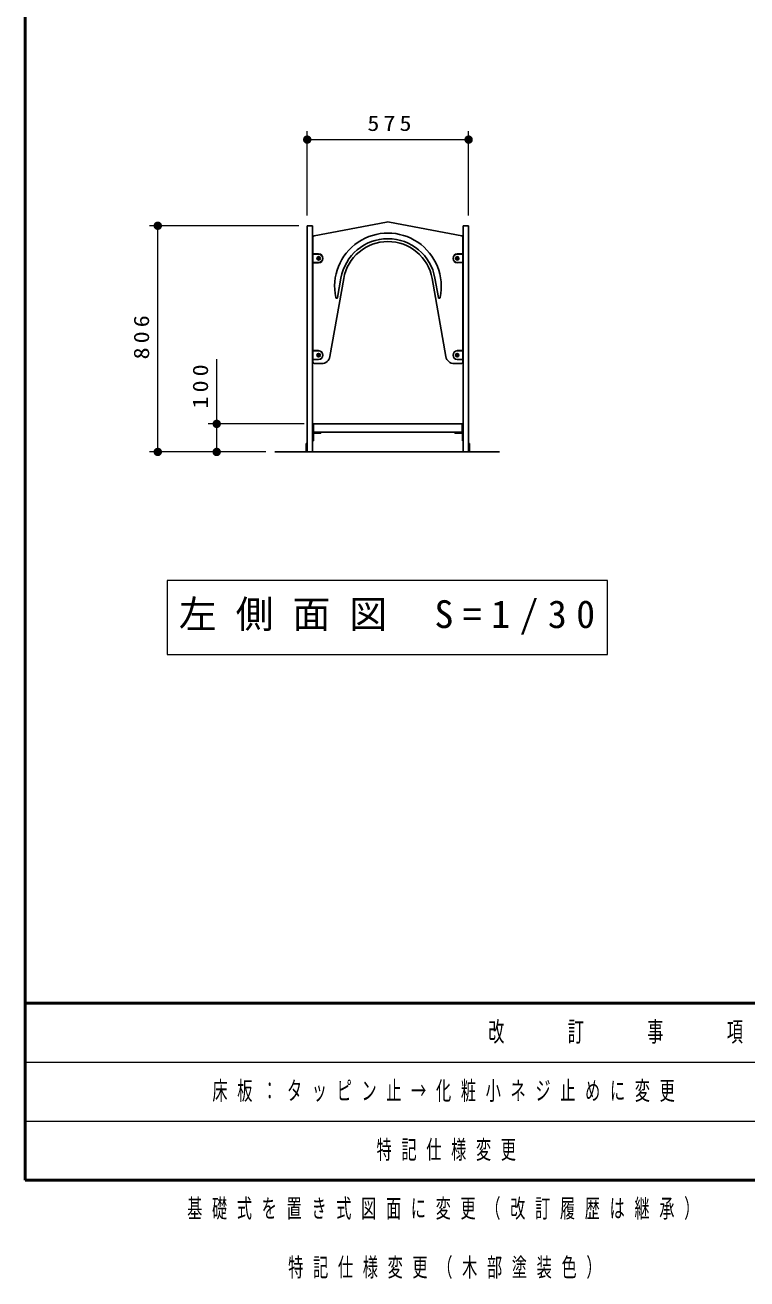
# Model space of a CAD drawing. Units: millimetres on the paper, scale 1:30. Extents: x -385 to 0, y -12 to 267.
# Drawn here: x -385 to -299.3, y -11.7 to 137.2 of the extents above; entities that cross this region are included whole.
import ezdxf

# ---------------------------------------------------------------- set-up
doc = ezdxf.new("R2010")
doc.units = ezdxf.units.MM
doc.layers.add('1_30', color=2, linetype='Continuous', lineweight=13)
doc.layers.add('LY_3', color=7, linetype='Continuous', lineweight=13)
doc.layers.add('LY_4', color=7, linetype='Continuous')
doc.styles.add('ＭＳ ゴシック', font='')
doc.styles.get('ＭＳ ゴシック').set_extended_font_data('MS Gothic')

# ---------------------------------------------------------------- blocks, each defined once
blk = doc.blocks.new('filled_dot')
at = {"color": 0, "linetype": 'Continuous', "lineweight": -2, "const_width": 1.25}
blk.add_lwpolyline([(-0.625, 0, 1), (0.625, 0, 1)], format="xyb", close=True, dxfattribs=at)

msp = doc.modelspace()

# ---------------------------------------------------------------- linework, layer by layer
at = {"layer": '1_30', "color": 7}
for p, q in [((-351.489, 114.609), (-351.489, 124.609)), ((-332.322, 114.609), (-332.322, 124.609)), ((-351.489, 123.609), (-332.322, 123.609)), ((-352.489, 113.373), (-370.239, 113.373)), ((-369.239, 86.503), (-369.239, 113.373)), ((-362.239, 86.503), (-362.239, 97.524)), ((-351.856, 89.836), (-363.239, 89.836)), ((-356.419, 86.503), (-370.239, 86.503)), ((-356.419, 86.503), (-363.239, 86.503)), ((-368.139, 71.231), (-368.139, 62.431)), ((-315.839, 71.231), (-368.139, 71.231)), ((-315.839, 62.431), (-315.839, 71.231)), ((-368.139, 62.431), (-315.839, 62.431))]:
    msp.add_line(p, q, dxfattribs=at)
at = {"layer": '1_30', "color": 1, "lineweight": 25}
for p, q in [((-351.489, 113.373), (-351.489, 86.503)), ((-351.489, 113.373), (-350.856, 113.373)), ((-350.856, 113.373), (-350.856, 86.503)), ((-332.956, 113.373), (-332.956, 86.503)), ((-332.956, 113.373), (-332.322, 113.373)), ((-332.322, 113.373), (-332.322, 86.503)), ((-351.489, 86.503), (-350.856, 86.503)), ((-332.956, 86.503), (-332.322, 86.503))]:
    msp.add_line(p, q, dxfattribs=at)
at = {"layer": '1_30', "lineweight": 25}
for p, q in [((-350.67, 112.195), (-342.092, 113.819)), ((-333.141, 112.195), (-341.72, 113.819)), ((-350.806, 112.031), (-350.806, 97.169)), ((-333.006, 112.031), (-333.006, 97.169)), ((-350.856, 110.003), (-350.139, 110.003)), ((-350.856, 109.003), (-350.139, 109.003)), ((-350.772, 110.036), (-350.139, 110.036)), ((-350.772, 108.969), (-350.139, 108.969)), ((-332.956, 110.003), (-333.672, 110.003)), ((-332.956, 109.003), (-333.672, 109.003)), ((-347.158, 107.096), (-348.792, 97.829)), ((-347.486, 107.153), (-347.894, 104.84)), ((-336.653, 107.096), (-335.02, 97.829)), ((-336.325, 107.153), (-335.917, 104.84)), ((-350.856, 98.503), (-350.139, 98.503)), ((-350.772, 98.536), (-350.139, 98.536)), ((-332.956, 98.503), (-333.672, 98.503)), ((-350.856, 97.503), (-350.139, 97.503)), ((-350.772, 97.469), (-350.139, 97.469)), ((-350.639, 97.003), (-349.777, 97.003)), ((-333.172, 97.003), (-334.035, 97.003)), ((-332.956, 97.503), (-333.672, 97.503)), ((-333.039, 97.469), (-333.672, 97.469)), ((-350.749, 88.636), (-350.749, 87.836)), ((-350.656, 88.729), (-349.856, 88.729)), ((-349.856, 88.836), (-349.856, 88.729)), ((-333.956, 88.836), (-333.956, 88.729)), ((-333.156, 88.729), (-333.956, 88.729)), ((-333.062, 88.636), (-333.062, 87.836)), ((-351.596, 87.503), (-351.596, 86.503)), ((-351.596, 87.503), (-351.489, 87.503)), ((-350.856, 87.836), (-350.749, 87.836)), ((-332.956, 87.836), (-333.062, 87.836)), ((-332.216, 87.503), (-332.322, 87.503)), ((-332.216, 87.503), (-332.216, 86.503))]:
    msp.add_line(p, q, dxfattribs=at)
at = {"layer": '1_30', "color": 4}
for p, q in [((-350.139, 109.58), (-350.206, 109.541)), ((-350.206, 109.541), (-350.206, 109.464)), ((-350.206, 109.464), (-350.139, 109.426)), ((-350.072, 109.541), (-350.139, 109.58)), ((-350.139, 109.426), (-350.072, 109.464)), ((-350.072, 109.464), (-350.072, 109.541)), ((-333.739, 109.541), (-333.672, 109.58)), ((-333.739, 109.464), (-333.739, 109.541)), ((-333.672, 109.426), (-333.739, 109.464)), ((-333.672, 109.58), (-333.606, 109.541)), ((-333.606, 109.464), (-333.672, 109.426)), ((-333.606, 109.541), (-333.606, 109.464)), ((-350.139, 98.08), (-350.206, 98.041)), ((-350.206, 98.041), (-350.206, 97.964)), ((-350.206, 97.964), (-350.139, 97.926)), ((-350.072, 98.041), (-350.139, 98.08)), ((-350.139, 97.926), (-350.072, 97.964)), ((-350.072, 97.964), (-350.072, 98.041)), ((-333.739, 98.041), (-333.672, 98.08)), ((-333.739, 97.964), (-333.739, 98.041)), ((-333.672, 97.926), (-333.739, 97.964)), ((-333.672, 98.08), (-333.606, 98.041)), ((-333.606, 97.964), (-333.672, 97.926)), ((-333.606, 98.041), (-333.606, 97.964))]:
    msp.add_line(p, q, dxfattribs=at)
at = {"layer": '1_30'}
for p, q in [((-333.039, 110.036), (-333.672, 110.036)), ((-333.039, 108.969), (-333.672, 108.969)), ((-333.039, 98.536), (-333.672, 98.536))]:
    msp.add_line(p, q, dxfattribs=at)
at = {"layer": '1_30', "color": 40, "lineweight": 25}
for p, q in [((-350.739, 89.836), (-333.072, 89.836)), ((-350.739, 88.836), (-333.072, 88.836))]:
    msp.add_line(p, q, dxfattribs=at)
at = {"layer": '1_30', "color": 7, "lineweight": 25}
for p, q in [((-350.739, 88.836), (-350.739, 89.836)), ((-333.072, 88.836), (-333.072, 89.836)), ((-355.332, 86.503), (-328.647, 86.503)), ((-351.596, 87.503), (-351.489, 87.503)), ((-332.216, 87.503), (-332.322, 87.503))]:
    msp.add_line(p, q, dxfattribs=at)
at = {"layer": '1_30', "color": 4, "lineweight": 25}
for p, q in [((-351.596, 87.503), (-351.596, 86.503)), ((-332.216, 87.503), (-332.216, 86.503))]:
    msp.add_line(p, q, dxfattribs=at)
at = {"layer": '1_30', "color": 7, "lineweight": 25}
for centre in [(-350.139, 109.503), (-333.672, 109.503), (-350.139, 98.003), (-333.672, 98.003)]:
    msp.add_circle(centre, 0.208, dxfattribs=at)
at = {"layer": '1_30', "color": 3, "lineweight": 25}
for centre in [(-350.139, 109.503), (-333.672, 109.503), (-350.139, 98.003), (-333.672, 98.003)]:
    msp.add_circle(centre, 0.175, dxfattribs=at)
at = {"layer": '1_30'}
for centre in [(-350.139, 109.503), (-333.672, 109.503), (-350.139, 98.003), (-333.672, 98.003)]:
    msp.add_circle(centre, 0.158, dxfattribs=at)
at = {"layer": '1_30', "color": 4}
for centre, radius in [((-350.139, 109.503), 0.136), ((-350.139, 109.503), 0.077), ((-333.672, 109.503), 0.136), ((-333.672, 109.503), 0.077), ((-350.139, 98.003), 0.136), ((-350.139, 98.003), 0.077), ((-333.672, 98.003), 0.136), ((-333.672, 98.003), 0.077)]:
    msp.add_circle(centre, radius, dxfattribs=at)
at = {"layer": '1_30', "lineweight": 25}
for centre, radius, start, end in [((-341.906, 112.836), 1, 79.28293, 100.71707), ((-350.639, 112.031), 0.167, 100.71707, 180), ((-341.906, 106.169), 6.333, 347.84449, 192.15551), ((-341.906, 106.169), 5.667, 10, 170), ((-333.172, 112.031), 0.167, 0, 79.28293), ((-341.906, 106.169), 5.333, 10, 170), ((-350.772, 110.069), 0.0333, 180, 270), ((-350.772, 108.936), 0.0333, 90, 180), ((-350.139, 109.503), 0.5, 270, 90), ((-333.672, 109.503), 0.5, 90, 270), ((-347.996, 104.858), 0.103, 192.15551, 350), ((-335.815, 104.858), 0.103, 190, 347.84449), ((-350.772, 98.569), 0.0333, 180, 270), ((-350.139, 98.003), 0.5, 270, 90), ((-333.672, 98.003), 0.5, 90, 270), ((-350.639, 97.169), 0.167, 180, 270), ((-350.772, 97.436), 0.0333, 90, 180), ((-349.777, 98.003), 1, 270, 350), ((-334.035, 98.003), 1, 190, 270), ((-333.172, 97.169), 0.167, 270, 0), ((-333.039, 97.436), 0.0333, 0, 90), ((-350.656, 88.636), 0.0933, 90, 180), ((-333.156, 88.636), 0.0933, 0, 90)]:
    msp.add_arc(centre, radius, start, end, dxfattribs=at)
at = {"layer": '1_30'}
for centre, radius, start, end in [((-350.139, 109.503), 0.533, 270, 90), ((-333.672, 109.503), 0.533, 90, 270), ((-333.039, 110.069), 0.0333, 270, 0), ((-333.039, 108.936), 0.0333, 0, 90), ((-350.139, 98.003), 0.533, 270, 90), ((-333.672, 98.003), 0.533, 90, 270), ((-333.039, 98.569), 0.0333, 270, 0)]:
    msp.add_arc(centre, radius, start, end, dxfattribs=at)
at = {"layer": '1_30', "color": 40, "lineweight": 25}
for centre, start, end in [((-350.656, 88.636), 90, 180), ((-333.156, 88.636), 0, 90)]:
    msp.add_arc(centre, 0.2, start, end, dxfattribs=at)
at = {"layer": 'LY_3', "lineweight": 50}
for p, q in [((-385, 267), (-385, 0)), ((-385, 21), (0, 21)), ((-385, 0), (0, 0))]:
    msp.add_line(p, q, dxfattribs=at)
at = {"layer": 'LY_3'}
for p, q in [((-385, 14), (-243.5, 14)), ((-385, 7), (-243.5, 7))]:
    msp.add_line(p, q, dxfattribs=at)

# ---------------------------------------------------------------- block references
at = {"layer": '1_30', "color": 7, "xscale": 0.4, "yscale": 0.4}
msp.add_blockref('filled_dot', (-351.489, 123.609), dxfattribs=at)
for p, rotation in [((-332.322, 123.609), 180), ((-369.239, 113.373), 270), ((-362.239, 89.836), 270), ((-369.239, 86.503), 90), ((-362.239, 86.503), 90)]:
    msp.add_blockref('filled_dot', p, dxfattribs=dict(at, rotation=rotation))

# ---------------------------------------------------------------- texts
at = {"layer": '1_30', "color": 7, "style": 'ＭＳ ゴシック'}
for s, insert, char_height, attachment_point in [('\\T1.33;\\W1.15;575', (-341.489, 124.609), 1.833, 8), ('\\T1.5;左側面図\\~S=1/30', (-366.739, 66.831), 3.299, 4)]:
    msp.add_mtext(s, dxfattribs=dict(at, insert=insert, char_height=char_height, attachment_point=attachment_point))
at = {"layer": '1_30', "color": 7, "char_height": 1.833, "attachment_point": 8, "rotation": 90, "style": 'ＭＳ ゴシック'}
for s, insert in [('\\T1.33;\\W1.15;806', (-370.239, 100.353)), ('\\T1.33;\\W1.15;100', (-363.239, 94.524))]:
    msp.add_mtext(s, dxfattribs=dict(at, insert=insert))
at = {"layer": 'LY_3', "color": 4, "insert": (-314.25, 17.5), "char_height": 2.346, "attachment_point": 5, "style": 'ＭＳ ゴシック'}
msp.add_mtext('\\T1.64;\\W0.6;改\u3000\u3000訂\u3000\u3000事\u3000\u3000項', dxfattribs=at)
at = {"layer": 'LY_4', "char_height": 2.199, "attachment_point": 4, "style": 'ＭＳ ゴシック'}
for s, insert in [('\\T1.64;\\W0.6;床板：タッピン止→化粧小ネジ止めに変更', (-362.75, 10.5)), ('\\T1.64;\\W0.6;特記仕様変更', (-343.25, 3.5)), ('\\T1.64;\\W0.6;基礎式を置き式図面に変更（改訂履歴は継承）', (-365.75, -3.5)), ('\\T1.64;\\W0.6;特記仕様変更（木部塗装色）', (-353.75, -10.5))]:
    msp.add_mtext(s, dxfattribs=dict(at, insert=insert))

doc.saveas('drawing.dxf')
